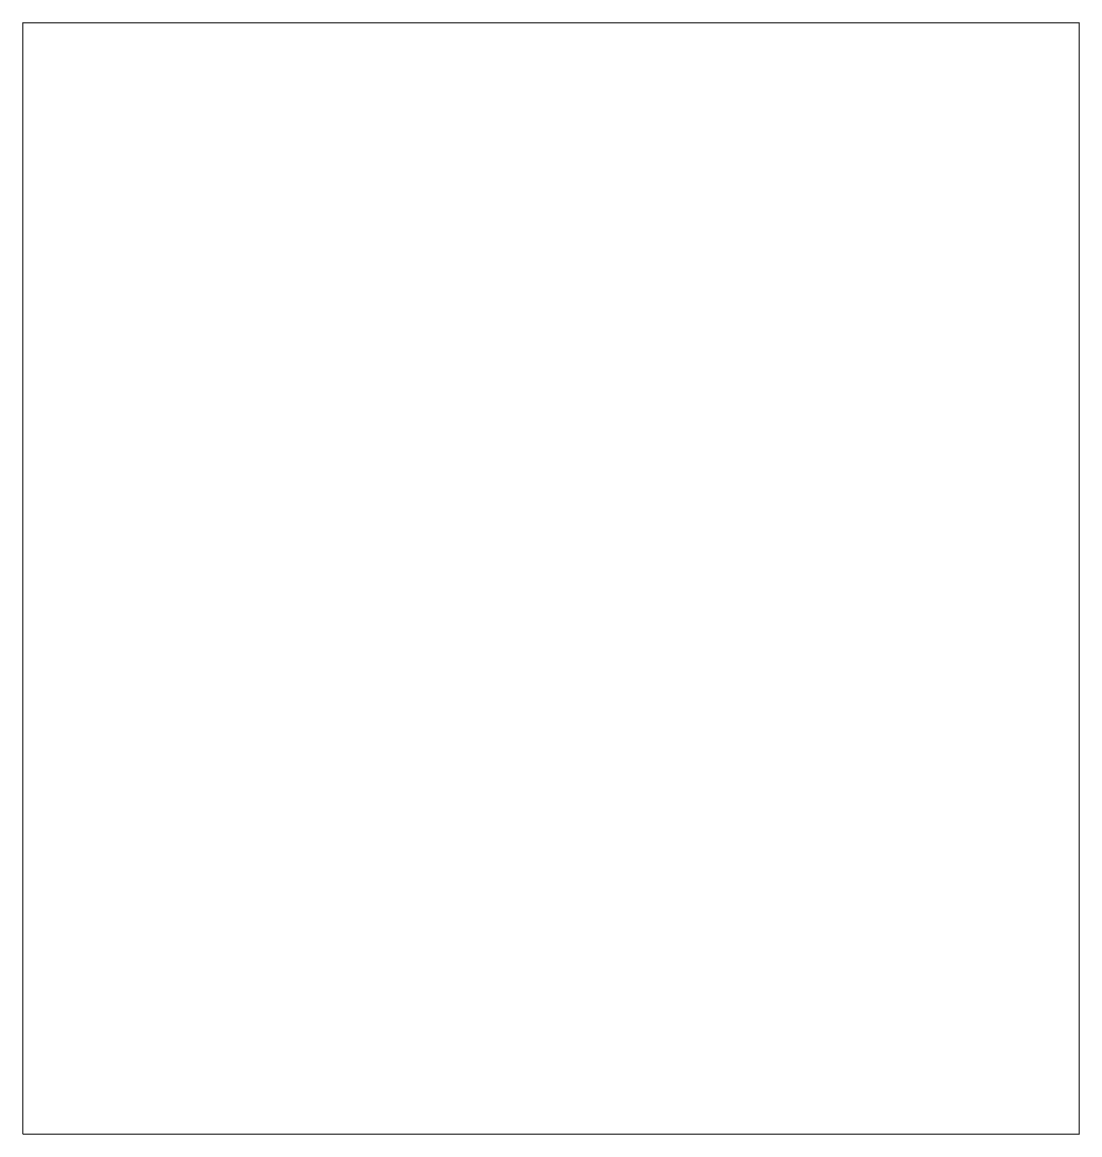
# Model space of a CAD drawing. Extents: x 174 to 394, y 86 to 318.
import ezdxf

# ---------------------------------------------------------------- set-up
doc = ezdxf.new("R2010")
doc.units = 0
doc.layers.add('038695-1ROU1_GBR', color=9, linetype='CONTINUOUS')

msp = doc.modelspace()

# ---------------------------------------------------------------- linework, layer by layer
at = {"layer": '038695-1ROU1_GBR', "const_width": 0.2}
msp.add_lwpolyline([(393.956006, 317.556998), (393.956006, 86.027006), (174.041968, 86.027006), (173.969528, 86.067342), (173.846008, 86.10252), (173.846008, 317.556998), (393.956006, 317.556998)], dxfattribs=at)

doc.saveas('drawing.dxf')
